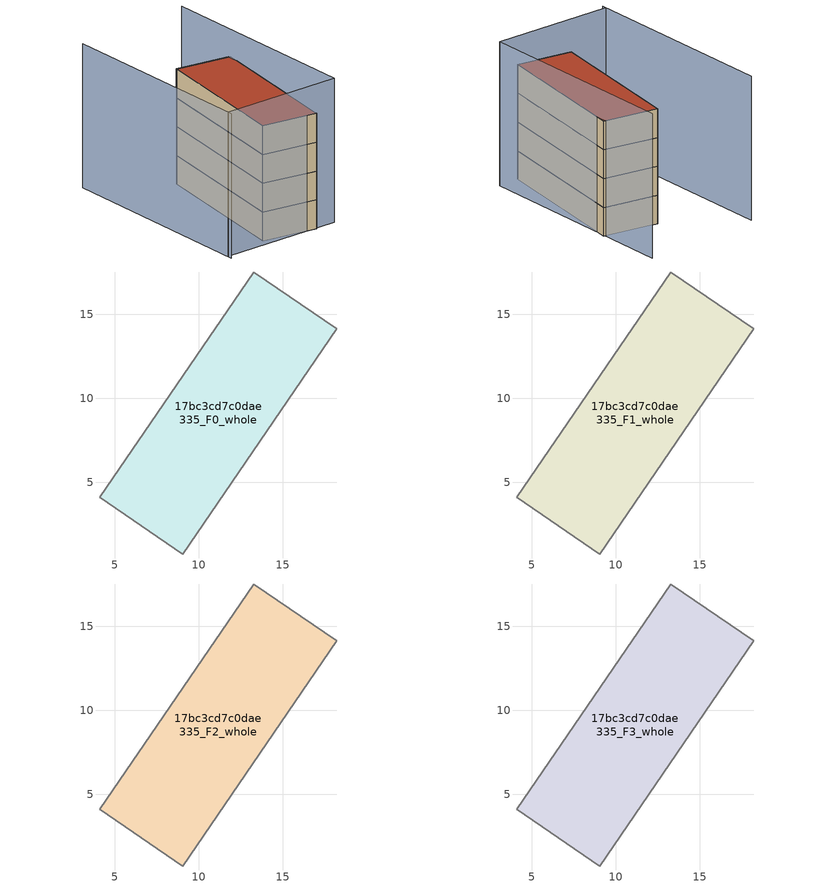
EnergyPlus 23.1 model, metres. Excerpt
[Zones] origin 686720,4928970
17bc3cd7c0dae335_F0_whole
 floor ground (EU_floor_Construction): 9.04,0.72 18.22,14.14 13.28,17.53 4.1,4.11 z0
 wall adiabatic (EU_wall_Construction): 13.28,17.53 18.22,14.14 9.04,0.72 4.1,4.11 13.28,17.53 z0:3
17bc3cd7c0dae335_F1_whole
 floor to 17bc3cd7c0dae335_F0_whole (EU_floor_Construction): 9.04,0.72 18.22,14.14 13.28,17.53 4.1,4.11 z3
 wall adiabatic (EU_wall_Construction): 13.28,17.53 18.22,14.14 9.04,0.72 4.1,4.11 13.28,17.53 z3:6
17bc3cd7c0dae335_F2_whole
 floor to 17bc3cd7c0dae335_F1_whole (EU_floor_Construction): 9.04,0.72 18.22,14.14 13.28,17.53 4.1,4.11 z6
 wall adiabatic (EU_wall_Construction): 13.28,17.53 18.22,14.14 9.04,0.72 4.1,4.11 13.28,17.53 z6:9
17bc3cd7c0dae335_F3_whole
 floor to 17bc3cd7c0dae335_F2_whole (EU_floor_Construction): 9.04,0.72 18.22,14.14 13.28,17.53 4.1,4.11 z9
 wall adiabatic (EU_wall_Construction): 13.28,17.53 18.22,14.14 9.04,0.72 4.1,4.11 13.28,17.53 z9:12
 roof outside (EU_roof_Construction): 18.22,14.14 9.04,0.72 4.1,4.11 13.28,17.53 z12
shading: 21.06,20.58 11.2,-0.12 / 11.2,-0.12 -0.71,5.56 / 8.69,25.3 -0.93,5.09 z0:15
[Building]
EU S2 Campaign: North Axis=0; Terrain=City; Solar Distribution=FullExterior
[Site:Location]
Bologna: Latitude=44.5; Longitude=11.25; Time Zone=1; Elevation=37
[SizingPeriod:WeatherFileDays]
AnnualSizingPeriod: Begin Month=1; Begin Day of Month=1; End Month=12; End Day of Month=31; Day of Week for Start Day=Monday; Use Weather File Daylight Saving Period=No; Use Weather File Rain and Snow Indicators=No
[MATERIAL]
EU_InternalMass_Material: Roughness=MediumRough; Thickness=0.1; Conductivity=1; Density=1800; Specific Heat=900; Thermal Absorptance=0.9; Solar Absorptance=0.7; Visible Absorptance=0.7
[MATERIAL:NOMASS] Roughness=MediumRough; Thermal Absorptance=0.9; Solar Absorptance=0.7; Visible Absorptance=0.7
Name | Thermal Resistance
EU_wall_NoMass | 0.937881
EU_roof_NoMass | 0.548572
EU_floor_NoMass | 0.71348
[CONSTRUCTION]
EU_wall_Construction: EU_wall_NoMass
EU_roof_Construction: EU_roof_NoMass
EU_floor_Construction: EU_floor_NoMass
EU_InternalMass_Construction: EU_InternalMass_Material
[ZONE] Type=1; Multiplier=1; Ceiling Height=autocalculate; Volume=291.97; Floor Area=autocalculate; Part of Total Floor Area=Yes
17bc3cd7c0dae335_F0_whole; 17bc3cd7c0dae335_F1_whole; 17bc3cd7c0dae335_F2_whole; 17bc3cd7c0dae335_F3_whole
[INTERNALMASS] Construction=EU_InternalMass_Construction; Surface Area=97.3232
Name | Zone or ZoneList
17bc3cd7c0dae335_F0_whole_EU_InternalMass | 17bc3cd7c0dae335_F0_whole
17bc3cd7c0dae335_F1_whole_EU_InternalMass | 17bc3cd7c0dae335_F1_whole
17bc3cd7c0dae335_F2_whole_EU_InternalMass | 17bc3cd7c0dae335_F2_whole
17bc3cd7c0dae335_F3_whole_EU_InternalMass | 17bc3cd7c0dae335_F3_whole
[OTHEREQUIPMENT] Fuel Type=Electricity; Design Level Calculation Method=Watts/Area; Power per Zone Floor Area=1; Fraction Latent=0; Fraction Radiant=0; Fraction Lost=0; Carbon Dioxide Generation Rate=0; EndUse Subcategory=EU_Step8_InternalGains
Name | Zone or ZoneList or Space or SpaceList | Schedule
EU_Step8_InternalGain_17bc3cd7c0dae335_F0_whole_f000 | 17bc3cd7c0dae335_F0_whole | EU_Step8_GainSchedule_17bc3cd7c0dae335_F0_whole_f000
EU_Step8_InternalGain_17bc3cd7c0dae335_F1_whole_f000 | 17bc3cd7c0dae335_F1_whole | EU_Step8_GainSchedule_17bc3cd7c0dae335_F1_whole_f000
EU_Step8_InternalGain_17bc3cd7c0dae335_F2_whole_f000 | 17bc3cd7c0dae335_F2_whole | EU_Step8_GainSchedule_17bc3cd7c0dae335_F2_whole_f000
EU_Step8_InternalGain_17bc3cd7c0dae335_F3_whole_f000 | 17bc3cd7c0dae335_F3_whole | EU_Step8_GainSchedule_17bc3cd7c0dae335_F3_whole_f000
[ZONEVENTILATION:DESIGNFLOWRATE] Schedule=EU_AlwaysOn; Design Flow Rate Calculation Method=AirChanges/Hour; Air Changes per Hour=0.687892; Ventilation Type=Natural; Fan Pressure Rise=0; Fan Total Efficiency=1; Constant Term Coefficient=1; Temperature Term Coefficient=0; Velocity Term Coefficient=0; Velocity Squared Term Coefficient=0; Minimum Indoor Temperature=-100; Maximum Indoor Temperature=100; Delta Temperature=-100; Minimum Outdoor Temperature=-100; Maximum Outdoor Temperature=100; Maximum Wind Speed=40
Name | Zone or ZoneList or Space or SpaceList
EU_ConstantAir_17bc3cd7c0dae335_F0_whole | 17bc3cd7c0dae335_F0_whole
EU_ConstantAir_17bc3cd7c0dae335_F1_whole | 17bc3cd7c0dae335_F1_whole
EU_ConstantAir_17bc3cd7c0dae335_F2_whole | 17bc3cd7c0dae335_F2_whole
EU_ConstantAir_17bc3cd7c0dae335_F3_whole | 17bc3cd7c0dae335_F3_whole
[HVACTEMPLATE:THERMOSTAT] Constant Heating Setpoint=20; Constant Cooling Setpoint=50
EU_HeatOnly_17bc3cd7c0dae335_F0_whole; EU_HeatOnly_17bc3cd7c0dae335_F1_whole; EU_HeatOnly_17bc3cd7c0dae335_F2_whole; EU_HeatOnly_17bc3cd7c0dae335_F3_whole
[HVACTEMPLATE:ZONE:IDEALLOADSAIRSYSTEM] System Availability Schedule=EU_AlwaysOn; Maximum Heating Supply Air Temperature=50; Minimum Cooling Supply Air Temperature=13; Maximum Heating Supply Air Humidity Ratio=0.0156; Minimum Cooling Supply Air Humidity Ratio=0.0077; Heating Limit=NoLimit; Cooling Limit=NoLimit; Heating Availability Schedule=EU_AlwaysOn; Cooling Availability Schedule=EU_CoolingOff; Dehumidification Control Type=ConstantSensibleHeatRatio; Cooling Sensible Heat Ratio=0.7; Dehumidification Setpoint=60; Humidification Control Type=None; Humidification Setpoint=30; Outdoor Air Method=None; Outdoor Air Flow Rate per Person=0.00944; Outdoor Air Flow Rate per Zone Floor Area=0; Outdoor Air Flow Rate per Zone=0; Demand Controlled Ventilation Type=None; Outdoor Air Economizer Type=NoEconomizer; Heat Recovery Type=None; Sensible Heat Recovery Effectiveness=0.7; Latent Heat Recovery Effectiveness=0.65
Name | Template Thermostat
17bc3cd7c0dae335_F0_whole | EU_HeatOnly_17bc3cd7c0dae335_F0_whole
17bc3cd7c0dae335_F1_whole | EU_HeatOnly_17bc3cd7c0dae335_F1_whole
17bc3cd7c0dae335_F2_whole | EU_HeatOnly_17bc3cd7c0dae335_F2_whole
17bc3cd7c0dae335_F3_whole | EU_HeatOnly_17bc3cd7c0dae335_F3_whole
[SIZING:ZONE] Zone Cooling Design Supply Air Temperature Input Method=SupplyAirTemperature; Zone Cooling Design Supply Air Temperature=13; Zone Heating Design Supply Air Temperature Input Method=SupplyAirTemperature; Zone Heating Design Supply Air Temperature=50; Zone Cooling Design Supply Air Humidity Ratio=0.008; Zone Heating Design Supply Air Humidity Ratio=0.008; Cooling Design Air Flow Method=DesignDay; Cooling Design Air Flow Rate=0; Cooling Minimum Air Flow per Zone Floor Area=0.000762; Cooling Minimum Air Flow=0; Cooling Minimum Air Flow Fraction=0.2; Heating Design Air Flow Method=DesignDay; Heating Design Air Flow Rate=0; Heating Maximum Air Flow per Zone Floor Area=0.002032; Heating Maximum Air Flow=0.141576; Heating Maximum Air Flow Fraction=0.3; Account for Dedicated Outdoor Air System=No; Dedicated Outdoor Air System Control Strategy=NeutralSupplyAir; Dedicated Outdoor Air Low Setpoint Temperature for Design=autosize; Dedicated Outdoor Air High Setpoint Temperature for Design=autosize; Zone Load Sizing Method=Sensible Load Only No Latent Load; Zone Latent Cooling Design Supply Air Humidity Ratio Input Method=HumidityRatioDifference; Zone Cooling Design Supply Air Humidity Ratio Difference=0.005; Zone Latent Heating Design Supply Air Humidity Ratio Input Method=HumidityRatioDifference; Zone Humidification Design Supply Air Humidity Ratio Difference=0.005
17bc3cd7c0dae335_F0_whole; 17bc3cd7c0dae335_F1_whole; 17bc3cd7c0dae335_F2_whole; 17bc3cd7c0dae335_F3_whole
[SCHEDULE:CONSTANT]
Name | Hourly Value
EU_AlwaysOn | 1
EU_CoolingOff | 0
[SCHEDULE:FILE] Column Number=1; Rows to Skip at Top=0; Number of Hours of Data=8760; Column Separator=Comma; Interpolate to Timestep=No; Minutes per Item=60; Adjust Schedule for Daylight Savings=Yes
Name | File
EU_Step8_GainSchedule_17bc3cd7c0dae335_F0_whole_f000 | ../../schedules/17bc3cd7c0dae335/17bc3cd7c0dae335_F0_whole_f000_gain.csv
EU_Step8_GainSchedule_17bc3cd7c0dae335_F1_whole_f000 | ../../schedules/17bc3cd7c0dae335/17bc3cd7c0dae335_F1_whole_f000_gain.csv
EU_Step8_GainSchedule_17bc3cd7c0dae335_F2_whole_f000 | ../../schedules/17bc3cd7c0dae335/17bc3cd7c0dae335_F2_whole_f000_gain.csv
EU_Step8_GainSchedule_17bc3cd7c0dae335_F3_whole_f000 | ../../schedules/17bc3cd7c0dae335/17bc3cd7c0dae335_F3_whole_f000_gain.csv
